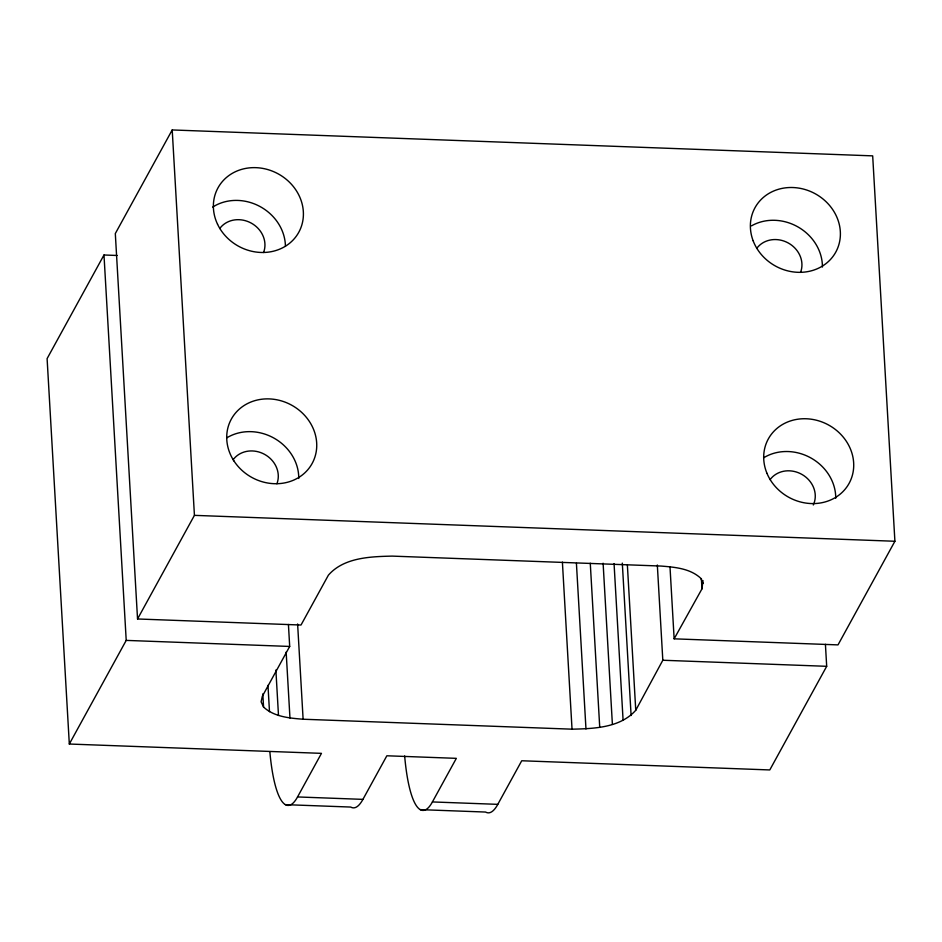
<?xml version="1.0" encoding="UTF-8"?>
<svg xmlns="http://www.w3.org/2000/svg" width="942" height="942" viewBox="0 0 942 942"><rect width="100%" height="100%" fill="white"/><g stroke="black" fill="none" stroke-linecap="round" stroke-linejoin="round"><path stroke-width="1.41" d="M703.156 583.475L700.707 578.223C690.133 568.426 674.849 567.178 661.154 566.06L392.225 556.11C370.359 556.604 343.854 557.464 328.405 575.15L301.016 625.029L137.544 618.976L115.313 233.569L172.209 129.949L872.681 155.866L894.9 541.261L838.015 644.893L674.142 638.829L701.978 588.844L702.979 580.543M288.429 624.464L289.689 646.447L262.312 696.315L261.111 701.814L263.56 707.065C274.134 716.862 289.418 718.122 303.112 719.229L572.029 729.179C593.86 728.684 620.272 727.836 635.756 710.268L662.815 660.248L657.328 565M117.126 255.482L103.985 254.988L47.1 358.619L69.319 744.027L321.469 753.353L297.542 796.944L362.929 799.369L386.856 755.778L456.34 758.345L432.413 801.936L497.8 804.35L521.727 760.759L769.791 769.944L826.687 666.312L825.416 644.328M137.544 618.976L194.429 515.356L172.209 129.949M69.319 744.027L126.216 640.395L103.985 254.988M194.429 515.356L894.9 541.261M126.216 640.395L289.689 646.447M662.815 660.248L826.687 666.312M285.355 804.645L350.742 807.058A106.446 23.22 -87.9 0 0 362.929 799.369M420.226 809.637L485.613 812.051A106.446 23.22 -87.9 0 0 497.8 804.35M701.39 578.588L701.978 588.844M670.009 567.025L674.142 638.829M627.384 565.188L635.756 710.268M622.309 563.104L631.105 715.508M614.054 563.575L623.098 720.371M603.104 563.21L612.394 724.41M590.269 563.21L599.736 727.342M576.422 563.375L585.971 728.967M562.398 562.127L572.029 729.179M297.613 623.981L303.112 719.229M286.156 652.076L289.959 718.016M275.876 670.021L278.491 715.449M267.975 685.34L269.494 711.716M262.806 693.877L263.56 707.065M297.542 796.944A106.446 23.22 -87.9 0 1 269.907 752.387M432.413 801.936A106.446 23.22 -87.9 0 1 404.648 755.943M756.72 248.429A25.14 22.502 28.8 0 1 788.136 242.918A25.14 22.502 28.8 0 1 800.582 272.309M751.504 225.856A46.099 41.26 28.8 0 1 798.321 227.14A46.099 41.26 28.8 0 1 822.413 267.045M212.668 207.11A46.099 41.26 28.8 0 1 259.957 206.498A46.099 41.26 28.8 0 1 285.426 246.427M219.769 228.506A25.14 22.502 28.8 0 1 251.22 223.089A25.14 22.502 28.8 0 1 263.56 252.515M770.097 479.619A25.14 22.502 28.8 0 1 802.254 474.615A25.14 22.502 28.8 0 1 813.299 504.983M763.597 457.836A46.099 41.26 28.8 0 1 810.956 457.989A46.099 41.26 28.8 0 1 835.742 498.236M233.11 459.743A25.14 22.502 28.8 0 1 264.549 454.338A25.14 22.502 28.8 0 1 276.901 483.764M226.728 437.889A46.099 41.26 28.8 0 1 274.098 438.183A46.099 41.26 28.8 0 1 298.755 478.489M217.543 224.231A46.099 41.26 28.8 0 0 295.223 237.596A46.099 41.26 28.8 0 0 262.406 168.335A46.099 41.26 28.8 0 0 217.543 224.231M234.016 461.05A46.099 41.26 28.8 0 0 311.884 463.935A46.099 41.26 28.8 0 0 269.282 398.902A46.099 41.26 28.8 0 0 234.016 461.05M753.105 240.705A46.099 41.26 28.8 0 0 829.926 260.051A46.099 41.26 28.8 0 0 803.126 188.989A46.099 41.26 28.8 0 0 753.105 240.705M766.976 473.343A46.099 41.26 28.8 0 0 844.209 490.264A46.099 41.26 28.8 0 0 814.948 419.873A46.099 41.26 28.8 0 0 766.976 473.343"/></g></svg>
